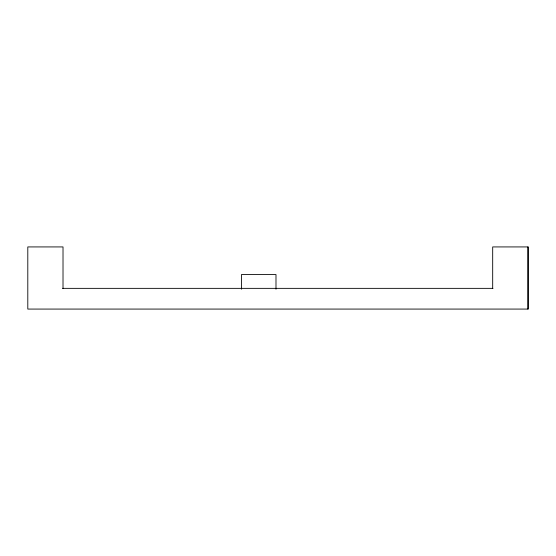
<?xml version="1.0" encoding="UTF-8"?>
<svg xmlns="http://www.w3.org/2000/svg" width="556" height="556" viewBox="0 0 556 556"><rect width="100%" height="100%" fill="white"/><g stroke="black" fill="none" stroke-linecap="round" stroke-linejoin="round"><path stroke-width="0.83" d="M62.48 288.355L492.984 288.355M527.908 246.927L527.908 309.073M492.685 288.355L492.685 246.927L528.2 246.927L528.2 309.073L27.8 309.073L27.8 246.927L63.016 246.927L63.016 288.355M275.991 289.224L275.991 274.546L241.464 274.546L241.464 289.224"/></g></svg>
